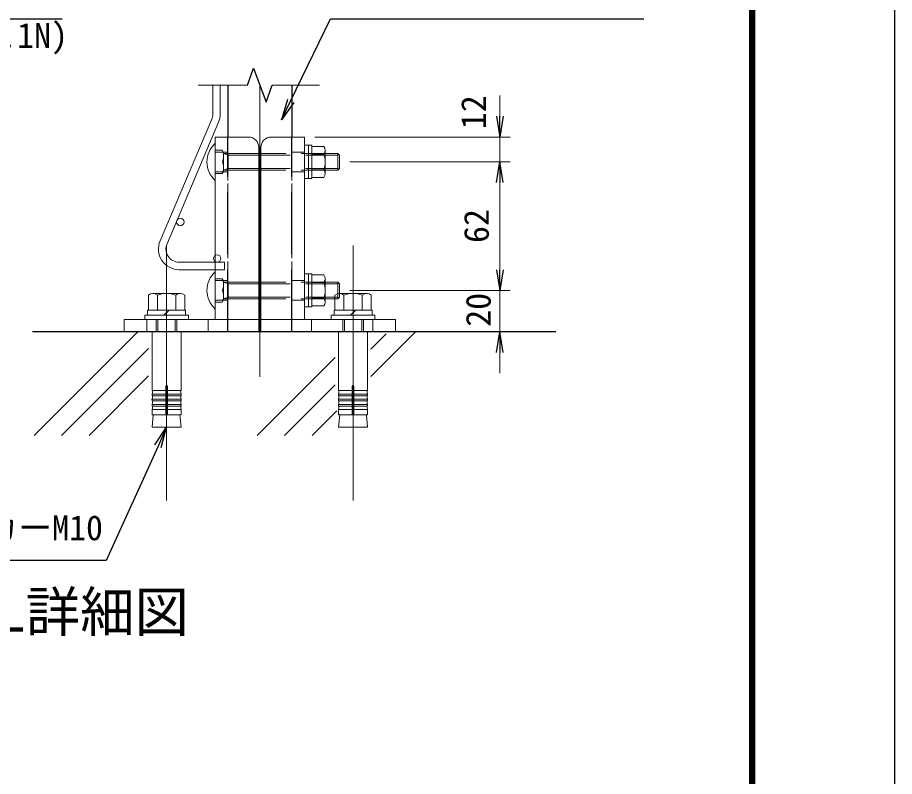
# Model space of a CAD drawing. Units: millimetres, scale not verified. Extents: x -396 to 8004, y -2970 to 2970.
# Drawn here: x 6311 to 8004, y -1505 to -41 of the extents above; entities that cross this region are included whole.
import ezdxf
from ezdxf.enums import TextEntityAlignment as Align

# ---------------------------------------------------------------- set-up
doc = ezdxf.new("R2010")
doc.units = ezdxf.units.MM
doc.header["$LTSCALE"] = 20
doc.linetypes.add('DASHED', pattern=[7.5, 6, -1.5])
doc.linetypes.add('USER1', pattern=[50.8, 31.75, -6.35, 6.35, -6.35])
for name, color, linetype, lineweight in [('0-2_D-STR-DIM', 7, 'Continuous', 13), ('0-3_D-STR3', 3, 'Continuous', 13), ('0-4_D-BMK', 2, 'USER1', 13), ('0-5_D-STR1', 1, 'Continuous', 25), ('0-6_D-STR2', 7, 'Continuous', 13), ('0-7_0', 7, 'Continuous', 25), ('0-8_D-STR-TXT', 7, 'Continuous', 25), ('0-B_D-DCR-HCH', 7, 'Continuous', 13), ('0-F_D-BGD', 7, 'Continuous', 25), ('1-0_D-TTL', 7, 'Continuous', 25)]:
    doc.layers.add(name, color=color, linetype=linetype, lineweight=lineweight)
doc.layers.add('0-9_D-TTL-TXT', color=7, linetype='Continuous')
doc.styles.add('ＭＳ ゴシック', font='')
doc.styles.get('ＭＳ ゴシック').set_extended_font_data('MS Gothic')

# ---------------------------------------------------------------- blocks, each defined once
blk = doc.blocks.new('ベースプレート部品\u3000側面図')
at = {"layer": '0-3_D-STR3'}
for p, q in [((78344.6, 51413), (78024.6, 51413)), ((78024.6, 51413), (78024.6, 49653)), ((78444.6, 49533), (78444.6, 51313)), ((78444.6, 49653), (77144.6, 49653)), ((77144.6, 49653), (77144.6, 49533)), ((78444.6, 49533), (77144.6, 49533))]:
    blk.add_line(p, q, dxfattribs=at)
at = {"layer": '0-3_D-STR3', "linetype": 'DASHED'}
for p, q in [((78144.6, 51413), (78144.6, 49653)), ((78144.6, 51268), (78024.6, 51268)), ((78144.6, 51078), (78024.6, 51078)), ((78144.6, 50028), (78024.6, 50028)), ((78144.6, 49838), (78024.6, 49838)), ((77364.6, 49653), (77364.6, 49533)), ((77954.6, 49653), (77954.6, 49533))]:
    blk.add_line(p, q, dxfattribs=at)
at = {"layer": '0-3_D-STR3'}
blk.add_arc((78344.6, 51313), 100, 0, 90, dxfattribs=at)
blk = doc.blocks.new('_Open')
at = {"layer": '0-7_0'}
blk.add_line((-20, 3.33), (0, 0), dxfattribs=at)
blk.add_lwpolyline([(-20, -3.33), (0, 0), (-20, 0)], dxfattribs=at)
blk = doc.blocks.new('BREAK')
at = {"layer": '0-7_0'}
for p, q in [((704.8, 256.5), (0, 513)), ((-704.8, -256.5), (704.8, 256.5)), ((0, -513), (-704.8, -256.5))]:
    blk.add_line(p, q, dxfattribs=at)
blk = doc.blocks.new('MLeader10')
at = {"layer": '0-2_D-STR-DIM', "lineweight": 25}
blk.add_line((6844.41, -205.18), (6820.99, -238.29), dxfattribs=at)
for points in [[(6838.4, -202.28), (6915.25, -43.34), (7243.08, -43.34), (7519.91, -43.34)], [(6832.4, -199.38), (6820.99, -238.29), (6838.4, -202.28)]]:
    blk.add_lwpolyline(points, dxfattribs=at)
blk = doc.blocks.new('MLeader13')
at = {"layer": '0-2_D-STR-DIM', "lineweight": 25}
blk.add_line((5644.57, -287.39), (5619.88, -319.57), dxfattribs=at)
for points in [[(5638.69, -284.26), (5766.97, -43.34), (6120.68, -43.34), (6397.51, -43.34)], [(5632.8, -281.13), (5619.88, -319.57), (5638.69, -284.26)]]:
    blk.add_lwpolyline(points, dxfattribs=at)
blk = doc.blocks.new('MLeader15')
at = {"layer": '0-8_D-STR-TXT'}
blk.add_line((6576.4, -865.24), (6599, -831.57), dxfattribs=at)
for points in [[(6588.55, -870.75), (6599, -831.57), (6582.48, -868)], [(6582.48, -868), (6482.32, -1088.81), (5731.6, -1088.81), (5724.4, -1088.81)]]:
    blk.add_lwpolyline(points, dxfattribs=at)

msp = doc.modelspace()

# ---------------------------------------------------------------- linework, layer by layer
at = {"layer": '0-2_D-STR-DIM'}
for p, q in [((7242.15, -231.56), (7242.15, -191.56)), ((6885, -271.56), (7262.15, -271.56)), ((7242.15, -271.56), (7242.15, -319.57)), ((6953.01, -319.57), (7262.15, -319.57)), ((6953.01, -319.57), (7262.15, -319.57)), ((7242.15, -359.57), (7242.15, -527.57)), ((7242.15, -359.57), (7242.15, -399.57)), ((7242.15, -527.57), (7242.15, -487.57)), ((6953.01, -567.57), (7262.15, -567.57)), ((6953.01, -567.57), (7262.15, -567.57)), ((7242.15, -647.57), (7242.15, -567.57)), ((7081, -647.57), (7262.15, -647.57)), ((7242.15, -687.57), (7242.15, -727.57))]:
    msp.add_line(p, q, dxfattribs=at)
at = {"layer": '0-3_D-STR3'}
for p, q in [((6693, -355.57), (6693, -283.57)), ((6873, -287.57), (6873, -351.57)), ((6879.4, -287.57), (6873, -287.57)), ((6879.4, -289.57), (6879.4, -349.57)), ((6879.4, -289.57), (6902.6, -289.57)), ((6879.4, -304.57), (6902.6, -304.57)), ((6905.4, -296.46), (6905.4, -342.64)), ((6905.4, -303.55), (6929.8, -303.55)), ((6929.8, -335.55), (6929.8, -303.55)), ((6929.8, -303.55), (6933, -306.75)), ((6905.4, -306.75), (6929.8, -306.75)), ((6933, -332.35), (6933, -306.75)), ((6879.4, -334.57), (6902.6, -334.57)), ((6905.4, -332.35), (6929.8, -332.35)), ((6905.4, -335.55), (6929.8, -335.55)), ((6929.8, -335.55), (6933, -332.35)), ((6879.4, -349.57), (6902.6, -349.57)), ((6693, -603.57), (6693, -531.57)), ((6873, -535.57), (6873, -599.57)), ((6879.4, -535.57), (6873, -535.57)), ((6879.4, -537.57), (6879.4, -597.57)), ((6879.4, -537.57), (6902.6, -537.57)), ((6879.4, -552.57), (6902.6, -552.57)), ((6905.4, -544.46), (6905.4, -590.64)), ((6905.4, -551.55), (6929.8, -551.55)), ((6905.4, -554.75), (6929.8, -554.75)), ((6929.8, -583.55), (6929.8, -551.55)), ((6929.8, -551.55), (6933, -554.75)), ((6933, -580.35), (6933, -554.75)), ((6626.7, -573.57), (6572.2, -573.57)), ((6986.7, -573.57), (6932.2, -573.57)), ((6563.8, -605.57), (6563.8, -576.77)), ((6581.4, -576.77), (6581.4, -605.57)), ((6616.6, -576.77), (6616.6, -605.57)), ((6634.2, -605.57), (6634.2, -576.77)), ((6879.4, -582.57), (6902.6, -582.57)), ((6905.4, -580.35), (6929.8, -580.35)), ((6905.4, -583.55), (6929.8, -583.55)), ((6923.8, -605.57), (6923.8, -576.77)), ((6929.8, -583.55), (6933, -580.35)), ((6941.4, -576.77), (6941.4, -605.57)), ((6976.6, -576.77), (6976.6, -605.57)), ((6994.2, -605.57), (6994.2, -576.77)), ((6594, -615.57), (6604, -605.57)), ((6879.4, -597.57), (6902.6, -597.57)), ((6954, -615.57), (6964, -605.57)), ((6579, -647.57), (6579, -623.57)), ((6582.2, -647.57), (6582.2, -623.57)), ((6615.8, -647.57), (6615.8, -623.57)), ((6619, -647.57), (6619, -623.57)), ((6939, -647.57), (6939, -623.57)), ((6942.2, -647.57), (6942.2, -623.57)), ((6975.8, -647.57), (6975.8, -623.57)), ((6979, -647.57), (6979, -623.57)), ((6597.5, -752.4), (6597.5, -807.57)), ((6600.5, -752.4), (6600.5, -807.57)), ((6957.5, -752.4), (6957.5, -807.57)), ((6960.5, -752.4), (6960.5, -807.57)), ((6597.5, -777.57), (6570.17, -777.57)), ((6597.5, -767.57), (6571, -767.57)), ((6600.5, -767.57), (6627, -767.57)), ((6600.5, -777.57), (6627, -777.57)), ((6957.5, -777.57), (6930.17, -777.57)), ((6957.5, -767.57), (6931, -767.57)), ((6960.5, -767.57), (6987, -767.57)), ((6960.5, -777.57), (6987, -777.57)), ((6597.5, -787.57), (6571, -787.57)), ((6600.5, -787.57), (6627, -787.57)), ((6957.5, -787.57), (6931, -787.57)), ((6960.5, -787.57), (6987, -787.57)), ((6597.5, -797.57), (6571, -797.57)), ((6600.5, -797.57), (6627, -797.57)), ((6957.5, -797.57), (6931, -797.57)), ((6960.5, -797.57), (6987, -797.57))]:
    msp.add_line(p, q, dxfattribs=at)
at = {"layer": '0-3_D-STR3', "linetype": 'DASHED'}
for p, q in [((6693, -296.97), (6706.6, -296.97)), ((6706.6, -296.97), (6709, -301.12)), ((6709, -338.01), (6709, -301.12)), ((6709, -303.57), (6905.4, -303.55)), ((6709, -303.57), (6717.8, -306.77)), ((6717.8, -335.57), (6717.8, -303.57)), ((6717.8, -306.77), (6905.4, -306.75)), ((6706.6, -342.17), (6709, -338.01)), ((6709, -335.57), (6717.8, -332.37)), ((6709, -335.57), (6905.4, -335.55)), ((6717.8, -332.37), (6905.4, -332.35)), ((6693, -342.17), (6706.6, -342.17)), ((6693, -544.97), (6706.6, -544.97)), ((6706.6, -544.97), (6709, -549.12)), ((6709, -586.01), (6709, -549.12)), ((6709, -551.57), (6905.4, -551.55)), ((6709, -551.57), (6717.8, -554.77)), ((6717.8, -583.57), (6717.8, -551.57)), ((6717.8, -554.77), (6905.4, -554.75)), ((6693, -590.17), (6706.6, -590.17)), ((6706.6, -590.17), (6709, -586.01)), ((6709, -583.57), (6717.8, -580.37)), ((6709, -583.57), (6905.4, -583.55)), ((6717.8, -580.37), (6905.4, -580.35))]:
    msp.add_line(p, q, dxfattribs=at)
at = {"layer": '0-3_D-STR3'}
for points in [[(6873, -287.57), (6873, -351.57), (6865, -351.57), (6865, -287.57)], [(6873, -535.57), (6873, -599.57), (6865, -599.57), (6865, -535.57)], [(6641, -615.57), (6641, -623.57), (6557, -623.57), (6557, -615.57)], [(7001, -615.57), (7001, -623.57), (6917, -623.57), (6917, -615.57)]]:
    msp.add_lwpolyline(points, close=True, dxfattribs=at)
for points in [[(6879.4, -287.57), (6879.4, -351.57), (6873, -351.57)], [(6879.4, -535.57), (6879.4, -599.57), (6873, -599.57)], [(6562.2, -615.57), (6562.2, -605.57), (6635.8, -605.57), (6635.8, -615.57)], [(6922.2, -615.57), (6922.2, -605.57), (6995.8, -605.57), (6995.8, -615.57)], [(6600.5, -760.9), (6627, -760.9), (6627, -647.57), (6571, -647.57), (6571, -760.9), (6597.5, -760.9)], [(6960.5, -760.9), (6987, -760.9), (6987, -647.57), (6931, -647.57), (6931, -760.9), (6957.5, -760.9)], [(6572.25, -760.9), (6571, -767.57), (6571, -770.9), (6597.5, -770.9)], [(6625.75, -760.9), (6627, -767.57), (6627, -770.9), (6600.5, -770.9)], [(6932.25, -760.9), (6931, -767.57), (6931, -770.9), (6957.5, -770.9)], [(6985.75, -760.9), (6987, -767.57), (6987, -770.9), (6960.5, -770.9)], [(6572.25, -770.9), (6571, -777.57), (6571, -780.9), (6597.5, -780.9)], [(6625.75, -770.9), (6627, -777.57), (6627, -780.9), (6600.5, -780.9)], [(6932.25, -770.9), (6931, -777.57), (6931, -780.9), (6957.5, -780.9)], [(6985.75, -770.9), (6987, -777.57), (6987, -780.9), (6960.5, -780.9)], [(6572.25, -780.9), (6571, -787.57), (6571, -790.9), (6597.5, -790.9)], [(6625.75, -790.9), (6627, -797.57), (6627, -807.57), (6571, -807.57), (6571, -797.57), (6572.25, -790.9)], [(6625.75, -780.9), (6627, -787.57), (6627, -790.9), (6600.5, -790.9)], [(6932.25, -780.9), (6931, -787.57), (6931, -790.9), (6957.5, -790.9)], [(6985.75, -790.9), (6987, -797.57), (6987, -807.57), (6931, -807.57), (6931, -797.57), (6932.25, -790.9)], [(6985.75, -780.9), (6987, -787.57), (6987, -790.9), (6960.5, -790.9)], [(6624.9, -807.57), (6627, -831.57), (6571, -831.57), (6573.1, -807.57)], [(6627, -807.57), (6600.25, -807.57), (6571, -807.57)], [(6984.9, -807.57), (6987, -831.57), (6931, -831.57), (6933.1, -807.57)], [(6987, -807.57), (6960.25, -807.57), (6931, -807.57)]]:
    msp.add_lwpolyline(points, dxfattribs=at)
for centre, radius, start, end in [((6725.5, -319.57), 48.5, 132.07502, 227.92498), ((6894.02, -297.07), 11.39, 318.83491, 41.16509), ((6863.82, -319.57), 41.58, 338.85295, 21.14705), ((6894.01, -342.07), 11.4, 318.86505, 41.13495), ((6725.5, -567.57), 48.5, 132.07502, 227.92498), ((6894.02, -545.07), 11.39, 318.83491, 41.16509), ((6863.82, -567.57), 41.58, 338.85295, 21.14705), ((6572.6, -587.24), 13.68, 49.96723, 130.03277), ((6599, -623.57), 50, 69.39031, 110.60969), ((6625.4, -587), 13.5, 49.3117, 130.6883), ((6932.6, -587.24), 13.68, 49.96723, 130.03277), ((6959, -623.57), 50, 69.39031, 110.60969), ((6985.4, -587), 13.5, 49.3117, 130.6883), ((6894.01, -590.07), 11.4, 318.86505, 41.13495), ((6599, -752.4), 1.5, 0, 180), ((6959, -752.4), 1.5, 0, 180)]:
    msp.add_arc(centre, radius, start, end, dxfattribs=at)
at = {"layer": '0-3_D-STR3', "linetype": 'DASHED'}
for centre, radius, start, end in [((6680.99, -308.27), 27.99, 336.18668, 23.81332), ((6681.2, -330.87), 27.8, 336.0128, 23.9872), ((6680.99, -556.27), 27.99, 336.18668, 23.81332), ((6681.2, -578.87), 27.8, 336.0128, 23.9872)]:
    msp.add_arc(centre, radius, start, end, dxfattribs=at)
at = {"layer": '0-4_D-BMK'}
for p, q in [((6779, -171.7), (6779, -734.58)), ((6599, -481.17), (6599, -973.18)), ((6959, -481.17), (6959, -973.18))]:
    msp.add_line(p, q, dxfattribs=at)
at = {"layer": '0-5_D-STR1'}
for p, q in [((6717, -171.7), (6717, -271.57)), ((6841, -171.7), (6841, -271.57))]:
    msp.add_line(p, q, dxfattribs=at)
at = {"layer": '0-5_D-STR1', "linetype": 'DASHED'}
for p, q in [((6717, -647.57), (6717, -271.57)), ((6841, -647.57), (6841, -271.57))]:
    msp.add_line(p, q, dxfattribs=at)
at = {"layer": '0-6_D-STR2'}
for p, q in [((6688.2, -227.33), (6688.2, -171.7)), ((6702.6, -227.33), (6702.6, -171.7)), ((6586.58, -471.94), (6686.16, -237.33)), ((6599.83, -477.57), (6699.42, -242.96)), ((6710.6, -513.17), (6623.4, -513.17)), ((6710.6, -513.17), (6710.6, -527.57)), ((6710.6, -527.57), (6623.4, -527.57))]:
    msp.add_line(p, q, dxfattribs=at)
for centre in [(6625.53, -435.47), (6696.6, -505.97)]:
    msp.add_circle(centre, 7.2, dxfattribs=at)
for centre, radius, start, end in [((6662.6, -227.33), 25.6, 337, 0), ((6662.6, -227.33), 40, 337, 0), ((6623.4, -487.57), 40, 157, 270), ((6623.4, -487.57), 25.6, 157, 270)]:
    msp.add_arc(centre, radius, start, end, dxfattribs=at)
at = {"layer": '0-B_D-DCR-HCH'}
for p, q in [((6660, -171.7), (6755.06, -171.7)), ((6802.94, -171.7), (6893.87, -171.7)), ((6343.37, -847.57), (6543.37, -647.57)), ((6993.56, -733.78), (7079.77, -647.57)), ((6993.56, -680.75), (7022.66, -651.65)), ((6396.41, -847.57), (6564.34, -679.63)), ((6773.7, -847.57), (6924.36, -696.91)), ((6449.44, -847.57), (6564.34, -732.66)), ((6826.74, -847.57), (6924.36, -749.95)), ((6879.77, -847.57), (6927.62, -799.72))]:
    msp.add_line(p, q, dxfattribs=at)
at = {"layer": '0-F_D-BGD'}
msp.add_line((7350.43, -647.57), (6340.51, -647.57), dxfattribs=at)
at = {"layer": '1-0_D-TTL', "color": 2}
msp.add_lwpolyline([(-396.06, 2970), (8003.94, 2970), (8003.94, -2970), (-396.06, -2970)], close=True, dxfattribs=at)
at = {"layer": '1-0_D-TTL'}
for points in [[(-126.06, 2750), (7733.94, 2750), (7733.94, -2750), (-126.06, -2750)], [(-123.56, 2747.5), (7731.44, 2747.5), (7731.44, -2747.5), (-123.56, -2747.5)], [(-121.06, 2745), (7728.94, 2745), (7728.94, -2745), (-121.06, -2745)], [(-118.56, 2742.5), (7726.44, 2742.5), (7726.44, -2742.5), (-118.56, -2742.5)], [(-116.06, 2740), (7723.94, 2740), (7723.94, -2740), (-116.06, -2740)]]:
    msp.add_lwpolyline(points, close=True, dxfattribs=at)

# ---------------------------------------------------------------- block references
at = {"layer": '0-2_D-STR-DIM'}
for name in ['MLeader13', 'MLeader10']:
    msp.add_blockref(name, (0, 0), dxfattribs=at)
at = {"layer": '0-2_D-STR-DIM', "xscale": 2, "yscale": 2}
for p, rotation in [((7242.15, -271.56), 270), ((7242.15, -319.57), 90), ((7242.15, -319.57), 90), ((7242.15, -567.57), 270), ((7242.15, -567.57), 270), ((7242.15, -647.57), 90)]:
    msp.add_blockref('_Open', p, dxfattribs=dict(at, rotation=rotation))
at = {"layer": '0-2_D-STR-DIM', "yscale": 0.2}
for p, xscale in [((-8911.92, -10554.16), 0.2), ((22469.92, -10554.16), -0.2)]:
    msp.add_blockref('ベースプレート部品\u3000側面図', p, dxfattribs=dict(at, xscale=xscale))
at = {"layer": '0-8_D-STR-TXT'}
msp.add_blockref('MLeader15', (0, 0), dxfattribs=at)
at = {"layer": '0-B_D-DCR-HCH', "xscale": 0.04666667, "yscale": 0.04666667, "rotation": 270}
msp.add_blockref('BREAK', (6779, -171.7), dxfattribs=at)

# ---------------------------------------------------------------- texts
at = {"layer": '0-2_D-STR-DIM', "style": 'ＭＳ ゴシック'}
for s, p in [('12', (7229.99, -256.41)), ('62', (7235.4, -476.04)), ('20', (7239.12, -637.72))]:
    msp.add_text(s, height=48.09, rotation=90, dxfattribs=at).set_placement(p, align=Align.BOTTOM_LEFT)
at = {"layer": '0-8_D-STR-TXT', "style": 'ＭＳ ゴシック'}
for s, p in [('2-M8×60(1W.1SW.1N)', (5787.1, -113.91)), ('他穿孔めねじアンカーM10', (5722.1, -1064.03))]:
    msp.add_text(s, height=48.09, dxfattribs=at).set_placement(p, align=Align.BOTTOM_LEFT)
at = {"layer": '0-9_D-TTL-TXT', "style": 'ＭＳ ゴシック'}
msp.add_text('後付B-PL詳細図', height=76.98, dxfattribs=at).set_placement((5907.7, -1249.3), align=Align.BOTTOM_LEFT)

doc.saveas('drawing.dxf')
